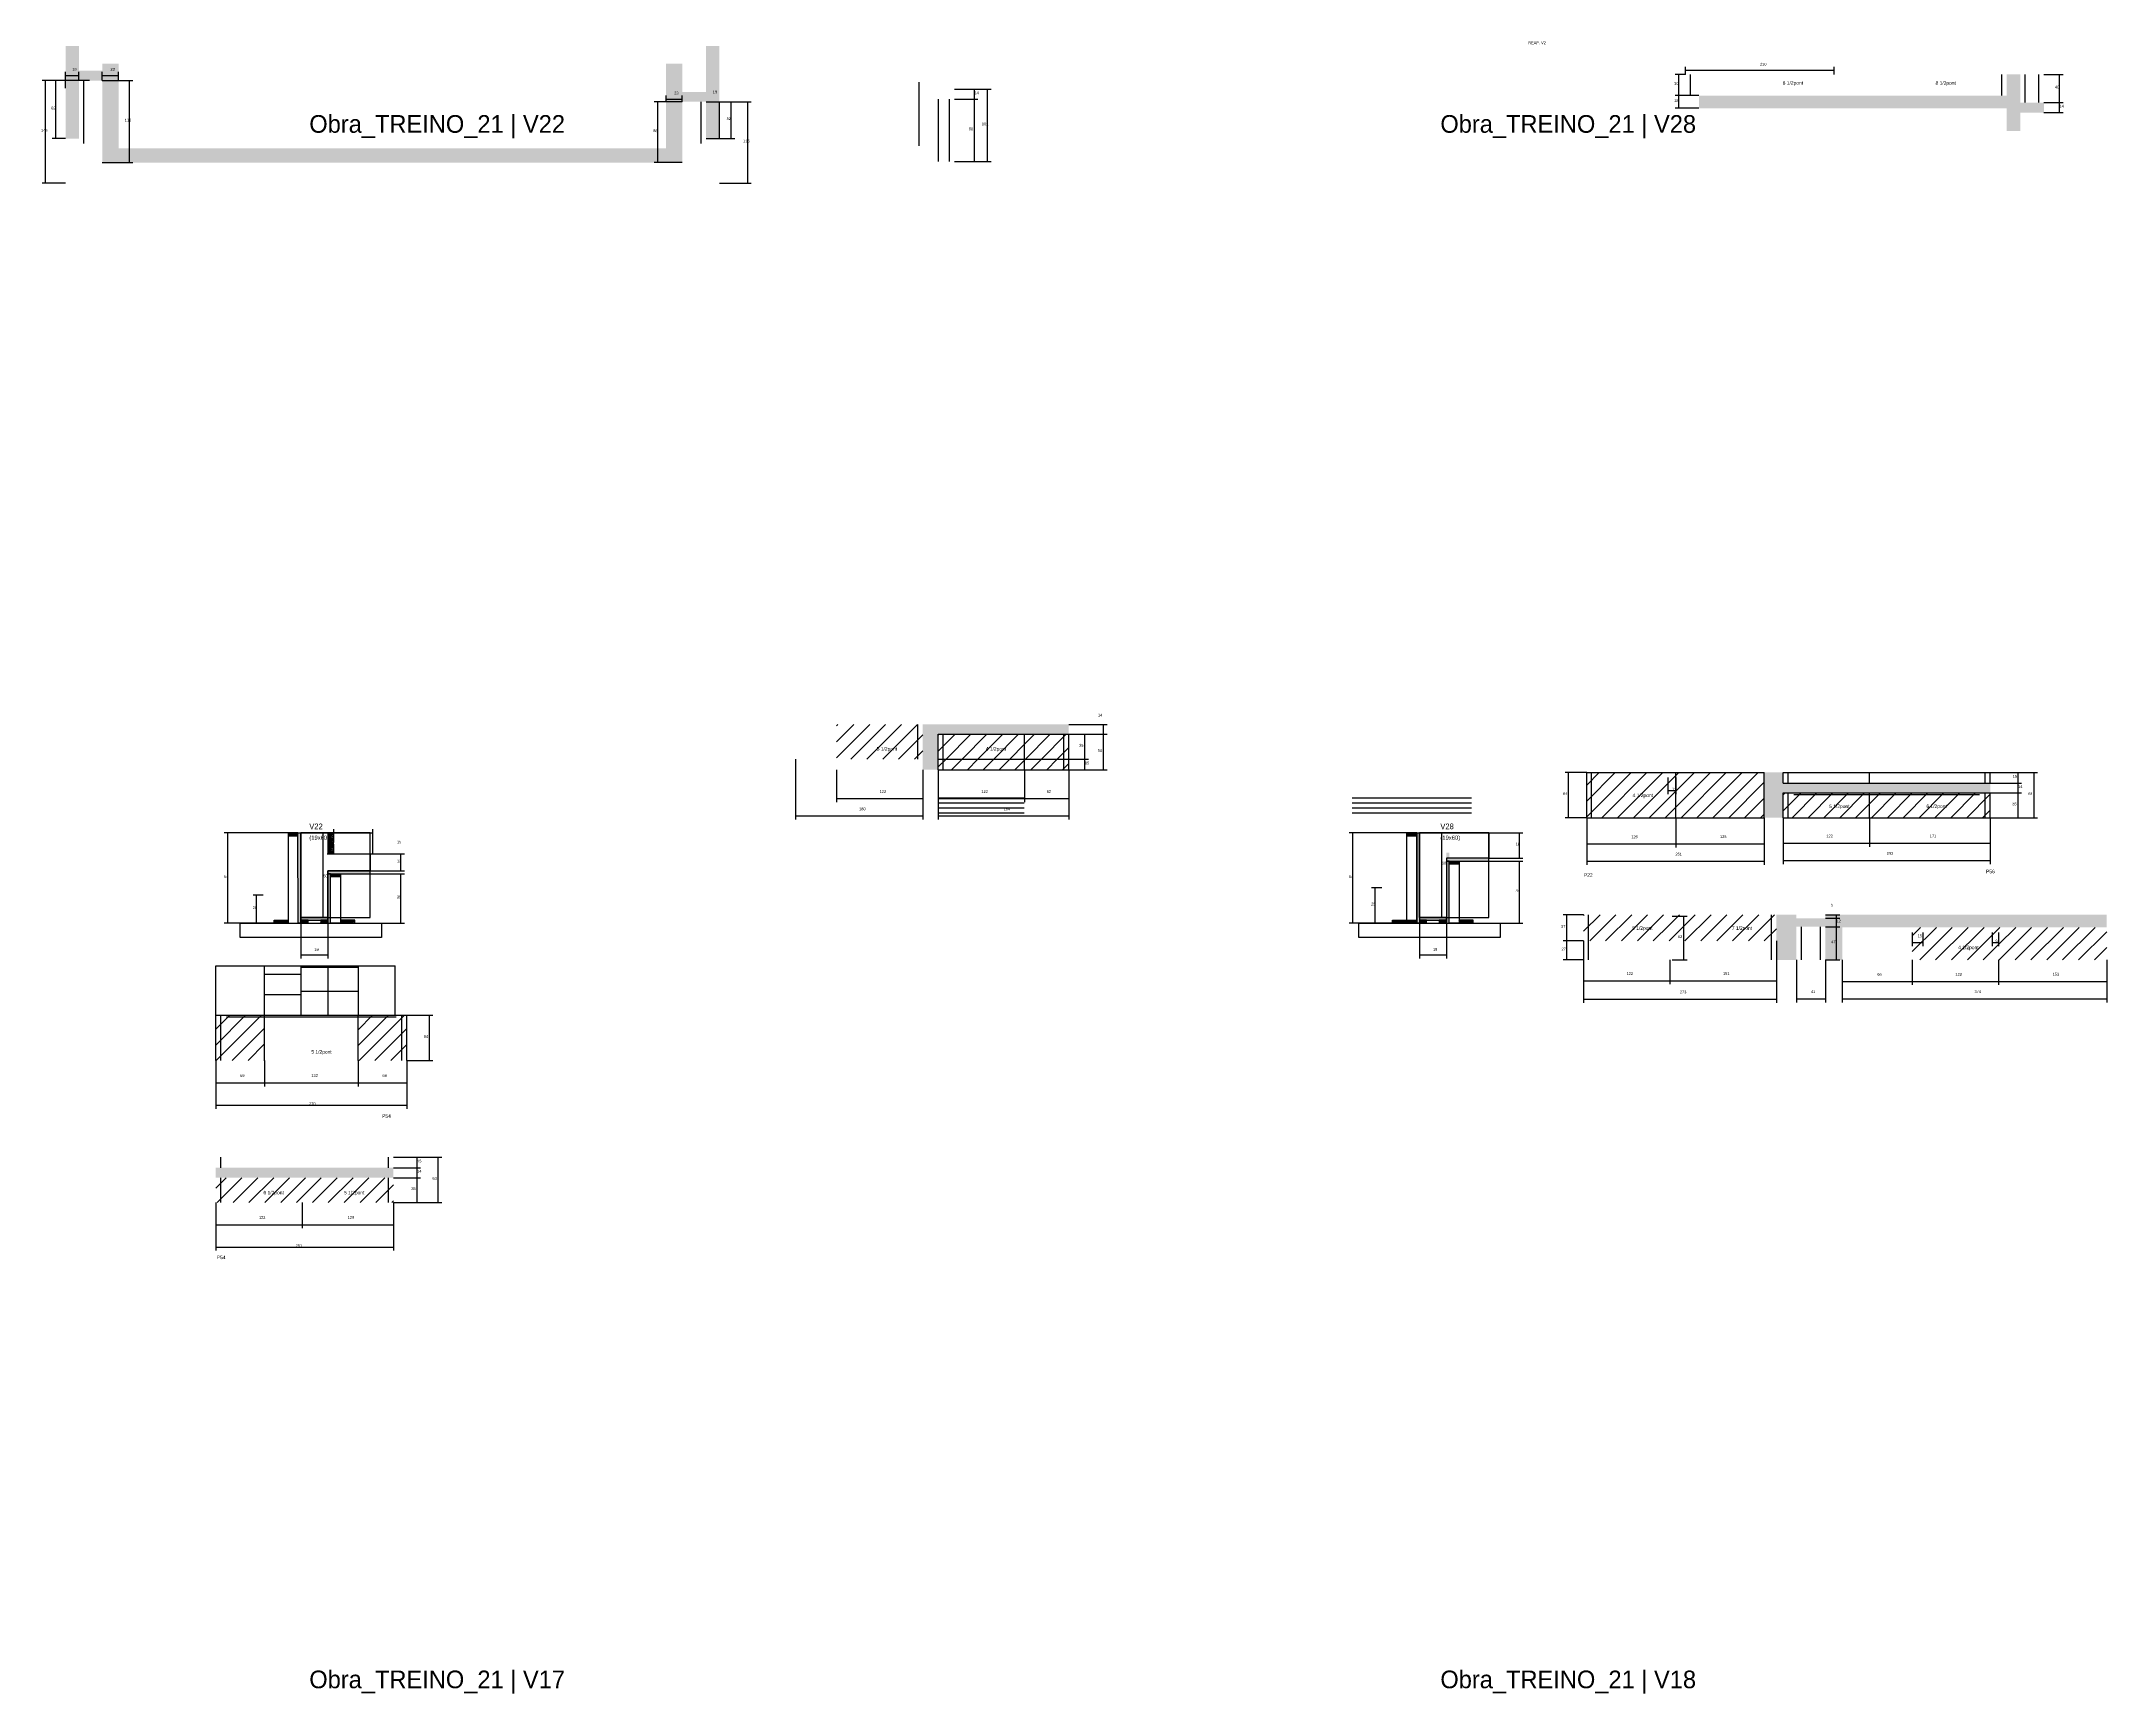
# Model space of a CAD drawing. Header units: metres. Extents: x -2848 to 22762, y -49062 to 1016.
# Drawn here: x 9221 to 12143, y -29818 to -27481 of the extents above; entities that cross this region are included whole.
import ezdxf

# ---------------------------------------------------------------- set-up
doc = ezdxf.new("R2010")
doc.units = ezdxf.units.M
for name, color, linetype in [('CONCRETO', 251, 'Continuous'), ('COTA', 4, 'Continuous'), ('Cota Seção (2x)', 4, 'Continuous'), ('Hachura', 253, 'Continuous'), ('LABEL_ID', 3, 'Continuous'), ('Madeira', 126, 'Continuous'), ('NOMENCLATURA', 7, 'Continuous'), ('Painéis', 200, 'Continuous'), ('PONTALETE', 2, 'Continuous'), ('SARR_2.2x7', 40, 'Continuous'), ('Texto Seção', 7, 'Continuous')]:
    doc.layers.add(name, color=color, linetype=linetype)

msp = doc.modelspace()

# ---------------------------------------------------------------- hatches: boundary and pattern name
at = {"layer": 'COTA'}
h = msp.add_hatch(dxfattribs=at)
h.set_pattern_fill('AR-CONC', scale=0.03)
h.paths.add_polyline_path([(9330.2, -27632.1), (9330.2, -27512.1), (9307.2, -27512.1), (9307.2, -27522.1), (9274.2, -27522.1), (9274.2, -27487.1), (9255.2, -27487.1), (9255.2, -27618.1), (9274.2, -27618.1), (9274.2, -27536.1), (9307.2, -27536.1), (9307.2, -27652.1), (9330.2, -27652.1), (10104.7, -27652.1), (10127.7, -27652.1), (10127.7, -27566.1), (10161.2, -27566.1), (10161.2, -27618.1), (10180.2, -27618.1), (10180.2, -27487.1), (10161.2, -27487.1), (10161.2, -27552.1), (10127.7, -27552.1), (10127.7, -27512.1), (10104.7, -27512.1), (10104.7, -27632.1)])
h = msp.add_hatch(dxfattribs=at)
h.set_pattern_fill('AR-CONC', scale=0.03)
h.paths.add_polyline_path([(12001.3, -27575.4), (12001.3, -27607.4), (12020.3, -27607.4), (12020.3, -27581.4), (12053.8, -27581.4), (12053.8, -27567.4), (12020.3, -27567.4), (12020.3, -27527.4), (12001.3, -27527.4), (12001.3, -27557.4), (11565.8, -27557.4), (11565.8, -27575.4)])
h = msp.add_hatch(dxfattribs=at)
h.set_pattern_fill('AR-CONC', scale=0.03)
h.paths.add_polyline_path([(10489.8, -28510.8), (10489.8, -28460.8), (10674.3, -28460.8), (10674.3, -28446.8), (10467.7, -28446.8), (10467.7, -28510.8)])
h = msp.add_hatch(dxfattribs=at)
h.set_pattern_fill('AR-CONC', scale=0.03)
h.paths.add_polyline_path([(11685, -28543.8), (11977.8, -28543.8), (11977.8, -28529.8), (11685, -28529.8), (11685, -28514.8), (11658, -28514.8), (11658, -28578.8), (11685, -28578.8)])
h = msp.add_hatch(dxfattribs=at)
h.set_pattern_fill('AR-CONC', scale=0.03)
h.paths.add_polyline_path([(11675.3, -28779.9), (11703.8, -28779.9), (11703.8, -28732.9), (11744.8, -28732.9), (11744.8, -28779.9), (11768.6, -28779.9), (11768.6, -28733.9), (12142.6, -28733.9), (12142.6, -28715.9), (11744.8, -28715.9), (11744.8, -28720.9), (11703.8, -28720.9), (11703.8, -28715.9), (11675.3, -28715.9)])
h = msp.add_hatch(dxfattribs=at)
h.set_pattern_fill('AR-CONC', scale=0.03)
h.paths.add_polyline_path([(9467.7, -29073.9), (9467.7, -29087.9), (9719, -29087.9), (9719, -29073.9)])
at = {"layer": 'Hachura'}
h = msp.add_hatch(dxfattribs=at)
h.set_pattern_fill('ANSI31', scale=5)
h.paths.add_polyline_path([(10467.7, -28446.8), (10345.7, -28446.8), (10345.7, -28495.8), (10467.7, -28495.8)])
h = msp.add_hatch(dxfattribs=at)
h.set_pattern_fill('ANSI31', scale=5)
h.paths.add_polyline_path([(10489.8, -28460.8), (10489.8, -28495.8), (10611.8, -28495.8), (10611.8, -28460.8)])
h = msp.add_hatch(dxfattribs=at)
h.set_pattern_fill('ANSI31', scale=5)
h.paths.add_polyline_path([(10611.8, -28460.8), (10611.8, -28495.8), (10674.3, -28495.8), (10674.3, -28460.8)])
h = msp.add_hatch(dxfattribs=at)
h.set_pattern_fill('ANSI31', scale=5)
h.paths.add_polyline_path([(10489.8, -28495.8), (10489.8, -28510.8), (10611.8, -28510.8), (10611.8, -28495.8)])
h = msp.add_hatch(dxfattribs=at)
h.set_pattern_fill('ANSI31', scale=5)
h.paths.add_polyline_path([(10674.3, -28510.8), (10674.3, -28495.8), (10611.8, -28495.8), (10611.8, -28510.8)])
h = msp.add_hatch(dxfattribs=at)
h.set_pattern_fill('ANSI31', scale=5)
h.paths.add_polyline_path([(11407, -28578.8), (11533, -28578.8), (11533, -28514.8), (11407, -28514.8)])
h = msp.add_hatch(dxfattribs=at)
h.set_pattern_fill('ANSI31', scale=5)
h.paths.add_polyline_path([(11658, -28578.8), (11658, -28514.8), (11533, -28514.8), (11533, -28578.8)])
h = msp.add_hatch(dxfattribs=at)
h.set_pattern_fill('ANSI31', scale=5)
h.paths.add_polyline_path([(11807, -28578.8), (11807, -28543.8), (11685, -28543.8), (11685, -28578.8)])
h = msp.add_hatch(dxfattribs=at)
h.set_pattern_fill('ANSI31', scale=5)
h.paths.add_polyline_path([(11807, -28543.8), (11807, -28578.8), (11977.8, -28578.8), (11977.8, -28543.8)])
h = msp.add_hatch(dxfattribs=at)
h.set_pattern_fill('ANSI31', scale=0.5)
h.paths.add_polyline_path([(9569.9, -28600), (9569.9, -28604.4), (9569.9, -28604.4), (9583.9, -28604.4), (9583.9, -28604.4), (9583.9, -28600), (9583.9, -28600), (9569.9, -28600)])
h = msp.add_hatch(color=8, dxfattribs=at)
h.dxf.hatch_style = 1
h.paths.add_polyline_path([(9583.9, -28600), (9588.2, -28600), (9588.2, -28600), (9588.2, -28728), (9588.2, -28728), (9584.2, -28728), (9584.2, -28728), (9583.9, -28600)])
h = msp.add_hatch(color=8, dxfattribs=at)
h.dxf.hatch_style = 1
h.paths.add_polyline_path([(9630.2, -28600), (9626.2, -28600), (9626.2, -28600), (9626.2, -28630), (9626.2, -28630), (9630.2, -28630), (9630.2, -28630), (9630.2, -28600)])
h = msp.add_hatch(dxfattribs=at)
h.set_pattern_fill('ANSI31', scale=0.5)
h.paths.add_polyline_path([(9630.2, -28614), (9634.6, -28614), (9634.6, -28614), (9634.6, -28600), (9634.6, -28600), (9630.2, -28600), (9630.2, -28600), (9630.2, -28614)])
h = msp.add_hatch(dxfattribs=at)
h.set_pattern_fill('ANSI31', scale=0.5)
h.paths.add_polyline_path([(11152.5, -28600), (11152.5, -28604.4), (11152.5, -28604.4), (11166.5, -28604.4), (11166.5, -28604.4), (11166.5, -28600), (11166.5, -28600), (11152.5, -28600)])
h = msp.add_hatch(color=8, dxfattribs=at)
h.dxf.hatch_style = 1
h.paths.add_polyline_path([(11166.5, -28600), (11170.5, -28600), (11170.5, -28600), (11170.5, -28728), (11170.5, -28728), (11166.5, -28728), (11166.5, -28728), (11166.5, -28600)])
h = msp.add_hatch(dxfattribs=at)
h.set_pattern_fill('ANSI31', scale=0.5)
h.paths.add_polyline_path([(9630.2, -28630), (9634.6, -28630), (9634.6, -28630), (9634.6, -28616), (9634.6, -28616), (9630.2, -28616), (9630.2, -28616), (9630.2, -28630)])
h = msp.add_hatch(color=8, dxfattribs=at)
h.dxf.hatch_style = 1
h.paths.add_polyline_path([(11212.5, -28628), (11208.5, -28628), (11208.5, -28628), (11208.5, -28728), (11208.5, -28728), (11212.5, -28728), (11212.5, -28728), (11212.5, -28628)])
h = msp.add_hatch(color=8, dxfattribs=at)
h.dxf.hatch_style = 1
h.paths.add_polyline_path([(9686.2, -28658), (9686.2, -28654), (9686.2, -28654), (9626.2, -28654), (9626.2, -28654), (9626.2, -28658), (9626.2, -28658), (9686.2, -28658)])
h = msp.add_hatch(color=8, dxfattribs=at)
h.dxf.hatch_style = 1
h.paths.add_polyline_path([(9630.2, -28658), (9626.2, -28658), (9626.2, -28658), (9626.2, -28728), (9626.2, -28728), (9630.2, -28728), (9630.2, -28728), (9630.2, -28658)])
h = msp.add_hatch(dxfattribs=at)
h.set_pattern_fill('ANSI31', scale=0.5)
h.paths.add_polyline_path([(9644.2, -28658), (9644.2, -28662.4), (9644.2, -28662.4), (9630.2, -28662.4), (9630.2, -28662.4), (9630.2, -28658), (9630.2, -28658), (9644.2, -28658)])
h = msp.add_hatch(color=8, dxfattribs=at)
h.dxf.hatch_style = 1
h.paths.add_polyline_path([(11268.5, -28640), (11268.5, -28636), (11268.5, -28636), (11208.5, -28636), (11208.5, -28636), (11208.5, -28640), (11208.5, -28640), (11268.5, -28640)])
h = msp.add_hatch(dxfattribs=at)
h.set_pattern_fill('ANSI31', scale=0.5)
h.paths.add_polyline_path([(11226.5, -28640), (11226.5, -28644.4), (11226.5, -28644.4), (11212.5, -28644.4), (11212.5, -28644.4), (11212.5, -28640), (11212.5, -28640), (11226.5, -28640)])
h = msp.add_hatch(color=8, dxfattribs=at)
h.dxf.hatch_style = 1
h.paths.add_polyline_path([(9626.2, -28723.6), (9626.2, -28720), (9626.2, -28720), (9588.2, -28720), (9588.2, -28720), (9588.2, -28723.6), (9588.2, -28723.6), (9626.2, -28723.6)])
h = msp.add_hatch(color=8, dxfattribs=at)
h.dxf.hatch_style = 1
h.paths.add_polyline_path([(11208.5, -28723.6), (11208.5, -28720), (11208.5, -28720), (11170.5, -28720), (11170.5, -28720), (11170.5, -28723.6), (11170.5, -28723.6), (11208.5, -28723.6)])
h = msp.add_hatch(dxfattribs=at)
h.set_pattern_fill('ANSI31', scale=5)
h.paths.add_polyline_path([(11524.4, -28752.9), (11524.4, -28715.9), (11402.4, -28715.9), (11402.4, -28752.9)])
h = msp.add_hatch(dxfattribs=at)
h.set_pattern_fill('ANSI31', scale=5)
h.paths.add_polyline_path([(11675.3, -28752.9), (11675.3, -28715.9), (11524.4, -28715.9), (11524.4, -28752.9)])
h = msp.add_hatch(dxfattribs=at)
h.set_pattern_fill('ANSI31', scale=0.5)
h.paths.add_polyline_path([(9550.2, -28728), (9550.2, -28723.6), (9550.2, -28723.6), (9570.2, -28723.6), (9570.2, -28723.6), (9570.2, -28728), (9570.2, -28728), (9550.2, -28728)])
h = msp.add_hatch(dxfattribs=at)
h.set_pattern_fill('ANSI31', scale=0.5)
h.paths.add_polyline_path([(9598.2, -28728), (9598.2, -28723.6), (9598.2, -28723.6), (9588.2, -28723.6), (9588.2, -28723.6), (9588.2, -28728), (9588.2, -28728), (9598.2, -28728)])
h = msp.add_hatch(dxfattribs=at)
h.set_pattern_fill('ANSI31', scale=0.5)
h.paths.add_polyline_path([(9626.2, -28728), (9626.2, -28723.6), (9626.2, -28723.6), (9616.2, -28723.6), (9616.2, -28723.6), (9616.2, -28728), (9616.2, -28728), (9626.2, -28728)])
h = msp.add_hatch(dxfattribs=at)
h.set_pattern_fill('ANSI31', scale=0.5)
h.paths.add_polyline_path([(9664.2, -28728), (9664.2, -28723.6), (9664.2, -28723.6), (9644.2, -28723.6), (9644.2, -28723.6), (9644.2, -28728), (9644.2, -28728), (9664.2, -28728)])
h = msp.add_hatch(dxfattribs=at)
h.set_pattern_fill('ANSI31', scale=0.5)
h.paths.add_polyline_path([(11132.5, -28728), (11132.5, -28723.6), (11132.5, -28723.6), (11152.5, -28723.6), (11152.5, -28723.6), (11152.5, -28728), (11152.5, -28728), (11132.5, -28728)])
h = msp.add_hatch(dxfattribs=at)
h.set_pattern_fill('ANSI31', scale=0.5)
h.paths.add_polyline_path([(11152.5, -28728), (11152.5, -28723.6), (11152.5, -28723.6), (11166.5, -28723.6), (11166.5, -28723.6), (11166.5, -28728), (11166.5, -28728), (11152.5, -28728)])
h = msp.add_hatch(dxfattribs=at)
h.set_pattern_fill('ANSI31', scale=0.5)
h.paths.add_polyline_path([(11180.5, -28728), (11180.5, -28723.6), (11180.5, -28723.6), (11170.5, -28723.6), (11170.5, -28723.6), (11170.5, -28728), (11170.5, -28728), (11180.5, -28728)])
h = msp.add_hatch(dxfattribs=at)
h.set_pattern_fill('ANSI31', scale=0.5)
h.paths.add_polyline_path([(11208.5, -28728), (11208.5, -28723.6), (11208.5, -28723.6), (11198.5, -28723.6), (11198.5, -28723.6), (11198.5, -28728), (11198.5, -28728), (11208.5, -28728)])
h = msp.add_hatch(dxfattribs=at)
h.set_pattern_fill('ANSI31', scale=0.5)
h.paths.add_polyline_path([(11246.5, -28728), (11246.5, -28723.6), (11246.5, -28723.6), (11226.5, -28723.6), (11226.5, -28723.6), (11226.5, -28728), (11226.5, -28728), (11246.5, -28728)])
h = msp.add_hatch(dxfattribs=at)
h.set_pattern_fill('ANSI31', scale=5)
h.paths.add_polyline_path([(11867.6, -28733.9), (11867.6, -28779.9), (11989.6, -28779.9), (11989.6, -28733.9)])
h = msp.add_hatch(dxfattribs=at)
h.set_pattern_fill('ANSI31', scale=5)
h.paths.add_polyline_path([(11989.6, -28733.9), (11989.6, -28779.9), (12142.6, -28779.9), (12142.6, -28733.9)])
h = msp.add_hatch(dxfattribs=at)
h.set_pattern_fill('ANSI31', scale=5)
h.paths.add_polyline_path([(9536.7, -28922.2), (9536.7, -28858.2), (9467.7, -28858.2), (9467.7, -28922.2)])
h = msp.add_hatch(dxfattribs=at)
h.set_pattern_fill('ANSI31', scale=5)
h.paths.add_polyline_path([(9738, -28858.2), (9669.1, -28858.2), (9669.1, -28922.2), (9738, -28922.2)])
h = msp.add_hatch(dxfattribs=at)
h.set_pattern_fill('ANSI31', scale=5)
h.paths.add_polyline_path([(9467.7, -29087.9), (9467.7, -29122.9), (9589.7, -29122.9), (9589.7, -29087.9)])
h = msp.add_hatch(dxfattribs=at)
h.set_pattern_fill('ANSI31', scale=5)
h.paths.add_polyline_path([(9719, -29122.9), (9719, -29087.9), (9589.7, -29087.9), (9589.7, -29122.9)])

# ---------------------------------------------------------------- linework, layer by layer
at = {"layer": 'CONCRETO'}
msp.add_lwpolyline([(9625.5, -28630), (9686.2, -28630), (9686.2, -28654), (9626.2, -28654), (9626.2, -28720), (9588.2, -28720), (9588.2, -28600), (9626.2, -28600)], dxfattribs=at)
for points in [[(9588.2, -28720), (9686.2, -28720), (9686.2, -28600), (9588.2, -28600)], [(11170.5, -28620), (11170.5, -28600), (11268.5, -28600), (11268.5, -28636), (11208.5, -28636), (11208.5, -28720), (11170.5, -28720), (11170.5, -28620)], [(11170.5, -28720), (11268.5, -28720), (11268.5, -28600), (11170.5, -28600)]]:
    msp.add_lwpolyline(points, close=True, dxfattribs=at)
at = {"layer": 'COTA'}
for p, q in [((11546.8, -27527.4), (11546.8, -27516.6)), ((11546.8, -27521.6), (11757.3, -27521.6)), ((11757.3, -27527.4), (11757.3, -27516.6)), ((9289.2, -27536.1), (9222, -27536.1)), ((9227, -27681.1), (9227, -27536.1)), ((9271.8, -27536.1), (9236.5, -27536.1)), ((9241.5, -27618.1), (9241.5, -27536.1)), ((9255.2, -27546.9), (9255.2, -27523.8)), ((9255.2, -27528.8), (9274.2, -27528.8)), ((9274.2, -27536.1), (9274.2, -27523.8)), ((9307.2, -27536.1), (9307.2, -27523.8)), ((9307.2, -27528.8), (9330.2, -27528.8)), ((9307.2, -27536.1), (9350.5, -27536.1)), ((9330.2, -27536.1), (9330.2, -27523.8)), ((9345.5, -27652.1), (9345.5, -27536.1)), ((10512.6, -27548.5), (10545.9, -27548.5)), ((10512.6, -27548.5), (10564.5, -27548.5)), ((10540.9, -27562.5), (10540.9, -27548.5)), ((10559.5, -27650.5), (10559.5, -27548.5)), ((11546.8, -27527.4), (11532.2, -27527.4)), ((11537.2, -27557.4), (11537.2, -27527.4)), ((12053.8, -27527.4), (12080.8, -27527.4)), ((12075.8, -27567.4), (12075.8, -27527.4)), ((10127.7, -27566.1), (10088, -27566.1)), ((10093, -27652.1), (10093, -27566.1)), ((10104.7, -27566.1), (10104.7, -27557.3)), ((10104.7, -27562.3), (10127.7, -27562.3)), ((10127.7, -27566.1), (10127.7, -27557.3)), ((10161.2, -27566.1), (10201.8, -27566.1)), ((10161.2, -27566.1), (10185.2, -27566.1)), ((10161.2, -27566.1), (10225.2, -27566.1)), ((10180.2, -27618.1), (10180.2, -27566.1)), ((10196.8, -27618.1), (10196.8, -27566.1)), ((10220.2, -27681.1), (10220.2, -27566.1)), ((10512.6, -27562.5), (10545.9, -27562.5)), ((10512.6, -27562.5), (10545.9, -27562.5)), ((10540.9, -27650.5), (10540.9, -27562.5)), ((11546.8, -27557.4), (11532.2, -27557.4)), ((11565.8, -27557.4), (11532.2, -27557.4)), ((11565.8, -27575.4), (11532.2, -27575.4)), ((11537.2, -27575.4), (11537.2, -27557.4)), ((12053.8, -27567.4), (12080.8, -27567.4)), ((12053.8, -27567.4), (12080.8, -27567.4)), ((12075.8, -27581.4), (12075.8, -27567.4)), ((12053.8, -27581.4), (12080.8, -27581.4)), ((9255.2, -27618.1), (9236.5, -27618.1)), ((10161.2, -27618.1), (10201.8, -27618.1)), ((10180.2, -27618.1), (10185.2, -27618.1)), ((9307.2, -27652.1), (9350.5, -27652.1)), ((10127.7, -27652.1), (10088, -27652.1)), ((10512.6, -27650.5), (10545.9, -27650.5)), ((10512.6, -27650.5), (10564.5, -27650.5)), ((9255.2, -27681.1), (9222, -27681.1)), ((10180.2, -27681.1), (10225.2, -27681.1)), ((10674.3, -28446.8), (10728.5, -28446.8)), ((10723.5, -28460.8), (10723.5, -28446.8)), ((10674.3, -28460.8), (10728.5, -28460.8)), ((10674.3, -28460.8), (10702.1, -28460.8)), ((10674.3, -28460.8), (10728.5, -28460.8)), ((10697.1, -28495.8), (10697.1, -28460.8)), ((10723.5, -28510.8), (10723.5, -28460.8)), ((10287.7, -28495.8), (10287.7, -28581.3)), ((10345.7, -28510.8), (10345.7, -28556.7)), ((10467.7, -28510.8), (10467.7, -28556.7)), ((10467.7, -28510.8), (10467.7, -28581.3)), ((10489.8, -28510.8), (10489.8, -28556.7)), ((10489.8, -28510.8), (10489.8, -28581.3)), ((10611.8, -28510.8), (10611.8, -28556.7)), ((10611.8, -28510.8), (10611.8, -28556.7)), ((10674.3, -28495.8), (10702.1, -28495.8)), ((10674.3, -28495.8), (10702.1, -28495.8)), ((10674.3, -28510.8), (10674.3, -28556.7)), ((10674.3, -28510.8), (10674.3, -28581.3)), ((10674.3, -28510.8), (10728.5, -28510.8)), ((10674.3, -28510.8), (10702.1, -28510.8)), ((10697.1, -28510.8), (10697.1, -28495.8)), ((11407, -28514.8), (11376.5, -28514.8)), ((11381.5, -28578.8), (11381.5, -28514.8)), ((11977.8, -28514.8), (12044.8, -28514.8)), ((11977.8, -28514.8), (12022.2, -28514.8)), ((12017.2, -28529.8), (12017.2, -28514.8)), ((12039.8, -28578.8), (12039.8, -28514.8)), ((11522, -28521.8), (11522, -28545.3)), ((11522, -28540.3), (11533, -28540.3)), ((11533, -28521.8), (11533, -28545.3)), ((11977.8, -28529.8), (12022.2, -28529.8)), ((11977.8, -28529.8), (12022.2, -28529.8)), ((11977.8, -28543.8), (12022.2, -28543.8)), ((11977.8, -28543.8), (12022.2, -28543.8)), ((12017.2, -28543.8), (12017.2, -28529.8)), ((12017.2, -28578.8), (12017.2, -28543.8)), ((10345.7, -28551.7), (10467.7, -28551.7)), ((10489.8, -28551.7), (10611.8, -28551.7)), ((10611.8, -28551.7), (10674.3, -28551.7)), ((9569.9, -28600.1), (9479.8, -28600.1)), ((9484.8, -28728), (9484.8, -28600.1)), ((9634.6, -28600), (9634.6, -28595)), ((9634.6, -28600), (9689.9, -28600)), ((9689.9, -28630), (9689.9, -28595)), ((10287.7, -28576.3), (10467.7, -28576.3)), ((10489.8, -28576.3), (10674.3, -28576.3)), ((11152.5, -28600), (11071.1, -28600)), ((11076.1, -28728), (11076.1, -28600)), ((11268.5, -28600), (11316.9, -28600)), ((11311.9, -28636), (11311.9, -28600)), ((11407, -28578.8), (11376.5, -28578.8)), ((11407, -28578.8), (11407, -28620.8)), ((11407, -28578.8), (11407, -28645.3)), ((11533, -28578.8), (11533, -28620.8)), ((11533, -28578.8), (11533, -28620.8)), ((11658, -28578.8), (11658, -28620.8)), ((11658, -28578.8), (11658, -28645.3)), ((11685, -28578.8), (11685, -28619.8)), ((11685, -28578.8), (11685, -28644.3)), ((11807, -28578.8), (11807, -28619.8)), ((11807, -28578.8), (11807, -28619.8)), ((11977.8, -28578.8), (11977.8, -28619.8)), ((11977.8, -28578.8), (11977.8, -28644.3)), ((11977.8, -28578.8), (12022.2, -28578.8)), ((11977.8, -28578.8), (12044.8, -28578.8)), ((9686.2, -28630), (9734.5, -28630)), ((9729.5, -28654), (9729.5, -28630)), ((11407, -28615.8), (11533, -28615.8)), ((11533, -28615.8), (11658, -28615.8)), ((11685, -28614.8), (11807, -28614.8)), ((11807, -28614.8), (11977.8, -28614.8)), ((9686.2, -28654), (9734.5, -28654)), ((9686.2, -28658), (9734.5, -28658)), ((9729.5, -28728), (9729.5, -28658)), ((11268.5, -28636), (11316.9, -28636)), ((11268.5, -28640), (11316.9, -28640)), ((11311.9, -28728), (11311.9, -28640)), ((11407, -28640.3), (11658, -28640.3)), ((11685, -28639.3), (11977.8, -28639.3)), ((9534.9, -28688.1), (9520.4, -28688.1)), ((9525.4, -28728), (9525.4, -28688.1)), ((11117.2, -28678), (11102.7, -28678)), ((11107.7, -28728), (11107.7, -28678)), ((11402.4, -28715.9), (11373.9, -28715.9)), ((11378.9, -28752.9), (11378.9, -28715.9)), ((11527.9, -28718.1), (11549.2, -28718.1)), ((11544.2, -28779.9), (11544.2, -28718.1)), ((11744.8, -28715.9), (11765.3, -28715.9)), ((11760.3, -28720.9), (11760.3, -28715.9)), ((9550.2, -28728), (9479.8, -28728)), ((9550.2, -28728), (9520.4, -28728)), ((9588.2, -28728), (9588.2, -28777.8)), ((9626.2, -28728), (9626.2, -28777.8)), ((9664.2, -28728), (9734.5, -28728)), ((11132.5, -28728), (11071.1, -28728)), ((11132.5, -28728), (11102.7, -28728)), ((11170.5, -28728), (11170.5, -28777.7)), ((11208.5, -28728), (11208.5, -28777.7)), ((11246.5, -28728), (11316.9, -28728)), ((11744.8, -28720.9), (11765.3, -28720.9)), ((11744.8, -28720.9), (11765.3, -28720.9)), ((11744.8, -28732.9), (11765.3, -28732.9)), ((11744.8, -28732.9), (11765.3, -28732.9)), ((11760.3, -28732.9), (11760.3, -28720.9)), ((11760.3, -28779.9), (11760.3, -28732.9)), ((11867.6, -28740.9), (11867.6, -28760.4)), ((11882.6, -28740.9), (11882.6, -28760.4)), ((11980.6, -28740.9), (11980.6, -28760.4)), ((11989.6, -28740.9), (11989.6, -28760.4)), ((9588.2, -28772.8), (9626.2, -28772.8)), ((11170.5, -28772.7), (11208.5, -28772.7)), ((11402.4, -28752.9), (11373.9, -28752.9)), ((11402.4, -28752.9), (11373.9, -28752.9)), ((11378.9, -28779.9), (11378.9, -28752.9)), ((11402.4, -28752.9), (11402.4, -28840.4)), ((11675.3, -28752.9), (11675.3, -28840.4)), ((11867.6, -28755.4), (11882.6, -28755.4)), ((11980.6, -28755.4), (11989.6, -28755.4)), ((11402.4, -28779.9), (11373.9, -28779.9)), ((11402.4, -28779.9), (11402.4, -28814.3)), ((11524.4, -28779.9), (11524.4, -28814.3)), ((11524.4, -28779.9), (11524.4, -28814.3)), ((11527.9, -28779.9), (11549.2, -28779.9)), ((11675.3, -28779.9), (11675.3, -28814.3)), ((11703.8, -28779.9), (11703.8, -28839.9)), ((11744.8, -28779.9), (11744.8, -28839.9)), ((11744.8, -28779.9), (11765.3, -28779.9)), ((11768.6, -28779.9), (11768.6, -28839.9)), ((11768.6, -28779.9), (11768.6, -28815.3)), ((11867.6, -28779.9), (11867.6, -28815.3)), ((11867.6, -28779.9), (11867.6, -28815.3)), ((11989.6, -28779.9), (11989.6, -28815.3)), ((11989.6, -28779.9), (11989.6, -28815.3)), ((12142.6, -28779.9), (12142.6, -28815.3)), ((12142.6, -28779.9), (12142.6, -28839.9)), ((11402.4, -28809.3), (11524.4, -28809.3)), ((11402.4, -28835.4), (11675.3, -28835.4)), ((11524.4, -28809.3), (11675.3, -28809.3)), ((11703.8, -28834.9), (11744.8, -28834.9)), ((11768.6, -28810.3), (11867.6, -28810.3)), ((11768.6, -28834.9), (12142.6, -28834.9)), ((11867.6, -28810.3), (11989.6, -28810.3)), ((11989.6, -28810.3), (12142.6, -28810.3)), ((9738, -28858.2), (9774.9, -28858.2)), ((9769.9, -28922.2), (9769.9, -28858.2)), ((9467.7, -28922.2), (9467.7, -28958.7)), ((9467.7, -28922.2), (9467.7, -28990.3)), ((9536.7, -28922.2), (9536.7, -28958.7)), ((9536.7, -28922.2), (9536.7, -28958.7)), ((9669.1, -28922.2), (9669.1, -28958.7)), ((9669.1, -28922.2), (9669.1, -28958.7)), ((9738, -28922.2), (9738, -28958.7)), ((9738, -28922.2), (9738, -28990.3)), ((9738, -28922.2), (9774.9, -28922.2)), ((9467.7, -28953.7), (9536.7, -28953.7)), ((9536.7, -28953.7), (9669.1, -28953.7)), ((9669.1, -28953.7), (9738, -28953.7)), ((9467.7, -28985.3), (9738, -28985.3)), ((9719, -29058.9), (9757.5, -29058.9)), ((9719, -29058.9), (9787.3, -29058.9)), ((9752.5, -29073.9), (9752.5, -29058.9)), ((9782.3, -29122.9), (9782.3, -29058.9)), ((9719, -29073.9), (9757.5, -29073.9)), ((9719, -29073.9), (9757.5, -29073.9)), ((9719, -29087.9), (9757.5, -29087.9)), ((9719, -29087.9), (9757.5, -29087.9)), ((9752.5, -29087.9), (9752.5, -29073.9)), ((9752.5, -29122.9), (9752.5, -29087.9)), ((9467.7, -29122.9), (9467.7, -29159.4)), ((9467.7, -29122.9), (9467.7, -29191)), ((9589.7, -29122.9), (9589.7, -29159.4)), ((9589.7, -29122.9), (9589.7, -29159.4)), ((9719, -29122.9), (9719, -29159.4)), ((9719, -29122.9), (9719, -29191)), ((9719, -29122.9), (9757.5, -29122.9)), ((9719, -29122.9), (9787.3, -29122.9)), ((9467.7, -29154.4), (9589.7, -29154.4)), ((9589.7, -29154.4), (9719, -29154.4)), ((9467.7, -29186), (9719, -29186))]:
    msp.add_line(p, q, dxfattribs=at)
at = {"layer": 'Cota Seção (2x)'}
for p, q in [((9588.2, -28600), (9624.7, -28600)), ((9619.7, -28720), (9619.7, -28600)), ((11170.2, -28600), (11207.1, -28600)), ((11202.1, -28720), (11202.1, -28600)), ((9587.9, -28720), (9624.7, -28720)), ((11170.2, -28720), (11207.1, -28720))]:
    msp.add_line(p, q, dxfattribs=at)
at = {"layer": 'Madeira'}
for points in [[(9569.9, -28600), (9569.9, -28604.4), (9583.9, -28604.4), (9583.9, -28600)], [(9570.2, -28728), (9584.2, -28728), (9583.9, -28600), (9569.9, -28600)], [(9630.2, -28614), (9634.6, -28614), (9634.6, -28600), (9630.2, -28600)], [(11152.5, -28600), (11152.5, -28604.4), (11166.5, -28604.4), (11166.5, -28600)], [(11152.5, -28600), (11166.5, -28600), (11166.5, -28728), (11152.5, -28728)], [(9630.2, -28630), (9634.6, -28630), (9634.6, -28616), (9630.2, -28616)], [(9644.2, -28658), (9644.2, -28662.4), (9630.2, -28662.4), (9630.2, -28658)], [(9644.2, -28728), (9630.2, -28728), (9630.2, -28658), (9644.2, -28658)], [(11226.5, -28640), (11226.5, -28644.4), (11212.5, -28644.4), (11212.5, -28640)], [(11226.5, -28728), (11212.5, -28728), (11212.5, -28640), (11226.5, -28640)], [(9702, -28748), (9502.4, -28748), (9502.4, -28728), (9702, -28728)], [(9550.2, -28728), (9550.2, -28723.6), (9570.2, -28723.6), (9570.2, -28728)], [(9598.2, -28728), (9598.2, -28723.6), (9588.2, -28723.6), (9588.2, -28728)], [(9626.2, -28728), (9626.2, -28723.6), (9616.2, -28723.6), (9616.2, -28728)], [(9664.2, -28728), (9664.2, -28723.6), (9644.2, -28723.6), (9644.2, -28728)], [(11284.4, -28748), (11084.8, -28748), (11084.8, -28728), (11284.4, -28728)], [(11132.5, -28728), (11132.5, -28723.6), (11152.5, -28723.6), (11152.5, -28728)], [(11152.5, -28728), (11152.5, -28723.6), (11166.5, -28723.6), (11166.5, -28728)], [(11180.5, -28728), (11180.5, -28723.6), (11170.5, -28723.6), (11170.5, -28728)], [(11208.5, -28728), (11208.5, -28723.6), (11198.5, -28723.6), (11198.5, -28728)], [(11246.5, -28728), (11246.5, -28723.6), (11226.5, -28723.6), (11226.5, -28728)]]:
    msp.add_lwpolyline(points, close=True, dxfattribs=at)
at = {"layer": 'Painéis'}
for p, q in [((10489.8, -28460.8), (10674.3, -28460.8)), ((10489.8, -28510.8), (10489.8, -28460.8)), ((10611.8, -28510.8), (10611.8, -28460.8)), ((10674.3, -28510.8), (10674.3, -28460.8)), ((10489.8, -28495.8), (10674.3, -28495.8)), ((10489.8, -28510.8), (10674.3, -28510.8)), ((11407, -28514.8), (11658, -28514.8)), ((11407, -28578.8), (11407, -28514.8)), ((11533, -28578.8), (11533, -28514.8)), ((11658, -28578.8), (11658, -28514.8)), ((11685, -28514.8), (11977.8, -28514.8)), ((11685, -28529.8), (11685, -28514.8)), ((11807, -28529.8), (11807, -28514.8)), ((11977.8, -28529.8), (11977.8, -28514.8)), ((11685, -28529.8), (11977.8, -28529.8)), ((11685, -28543.8), (11977.8, -28543.8)), ((11685, -28578.8), (11685, -28543.8)), ((11807, -28578.8), (11807, -28543.8)), ((11977.8, -28578.8), (11977.8, -28543.8)), ((9588.2, -28728), (9588.2, -28600)), ((11407, -28578.8), (11658, -28578.8)), ((11685, -28578.8), (11977.8, -28578.8)), ((9626.2, -28654), (9686.2, -28654)), ((9626.2, -28658), (9626.2, -28654)), ((9626.2, -28728), (9626.2, -28658)), ((9686.2, -28658), (9686.2, -28654)), ((9588.2, -28720), (9626.2, -28720)), ((9588.2, -28723.6), (9588.2, -28720)), ((9626.2, -28723.6), (9626.2, -28720)), ((9467.7, -28788.2), (9536.5, -28788.2)), ((9467.7, -28858.2), (9467.7, -28788.2)), ((9536.5, -28858.2), (9536.5, -28788.2)), ((9536.5, -28788.2), (9588.5, -28788.2)), ((9536.5, -28858.2), (9536.5, -28788.2)), ((9588.5, -28858.2), (9588.5, -28788.2)), ((9588.5, -28788.2), (9626.5, -28788.2)), ((9588.5, -28858.2), (9588.5, -28788.2)), ((9626.5, -28858.2), (9626.5, -28788.2)), ((9626.5, -28788.2), (9669.5, -28788.2)), ((9626.5, -28858.2), (9626.5, -28788.2)), ((9669.5, -28858.2), (9669.5, -28788.2)), ((9669.5, -28788.2), (9721.5, -28788.2)), ((9669.5, -28858.2), (9669.5, -28788.2)), ((9721.5, -28858.2), (9721.5, -28788.2)), ((9467.7, -28858.2), (9738, -28858.2)), ((9467.7, -28922.2), (9467.7, -28858.2)), ((9467.7, -28858.2), (9536.5, -28858.2)), ((9536.5, -28858.2), (9588.5, -28858.2)), ((9536.7, -28922.2), (9536.7, -28858.2)), ((9588.5, -28858.2), (9626.5, -28858.2)), ((9626.5, -28858.2), (9669.5, -28858.2)), ((9669.1, -28922.2), (9669.1, -28858.2)), ((9669.5, -28858.2), (9721.5, -28858.2)), ((9738, -28922.2), (9738, -28858.2))]:
    msp.add_line(p, q, dxfattribs=at)
for points in [[(9583.9, -28600), (9588.2, -28600), (9588.2, -28728), (9584.2, -28728)], [(9630.2, -28600), (9626.2, -28600), (9626.2, -28630), (9630.2, -28630)], [(11166.5, -28600), (11170.5, -28600), (11170.5, -28728), (11166.5, -28728)], [(9686.2, -28658), (9686.2, -28654), (9626.2, -28654), (9626.2, -28658)], [(9630.2, -28658), (9626.2, -28658), (9626.2, -28728), (9630.2, -28728)], [(11268.5, -28640), (11268.5, -28636), (11208.5, -28636), (11208.5, -28640)], [(11212.5, -28640), (11208.5, -28640), (11208.5, -28728), (11212.5, -28728)], [(9626.2, -28723.6), (9626.2, -28720), (9588.2, -28720), (9588.2, -28723.6)], [(11208.5, -28723.6), (11208.5, -28720), (11170.5, -28720), (11170.5, -28723.6)]]:
    msp.add_lwpolyline(points, close=True, dxfattribs=at)
at = {"layer": 'SARR_2.2x7'}
for p, q in [((9281.2, -27625.1), (9281.2, -27536.1)), ((10462.5, -27628.5), (10462.5, -27538.5)), ((11553.8, -27557.4), (11553.8, -27527.4)), ((11994.3, -27557.4), (11994.3, -27527.4)), ((12027.3, -27567.4), (12027.3, -27527.4)), ((12046.8, -27567.4), (12046.8, -27527.4)), ((10154.2, -27625.1), (10154.2, -27566.1)), ((10490.1, -27650.5), (10490.1, -27562.5)), ((10505.6, -27650.5), (10505.6, -27562.5)), ((10460.7, -28495.8), (10460.7, -28446.8)), ((10496.8, -28510.8), (10496.8, -28460.8)), ((10667.3, -28510.8), (10667.3, -28460.8)), ((11414, -28578.8), (11414, -28514.8)), ((11692, -28529.8), (11692, -28514.8)), ((11970.8, -28529.8), (11970.8, -28514.8)), ((11692, -28578.8), (11692, -28543.8)), ((11970.8, -28578.8), (11970.8, -28543.8)), ((10490.8, -28550.8), (10611.1, -28550.8)), ((10490.8, -28557.8), (10611.1, -28557.8)), ((10490.8, -28564.8), (10611.1, -28564.8)), ((10490.8, -28571.8), (10611.1, -28571.8)), ((11075.1, -28550.8), (11244.1, -28550.8)), ((11075.1, -28557.8), (11244.1, -28557.8)), ((11075.1, -28564.8), (11244.1, -28564.8)), ((11075.1, -28571.8), (11244.1, -28571.8)), ((11700, -28546), (11807, -28546)), ((11807, -28546), (11962.8, -28546)), ((11409.4, -28752.9), (11409.4, -28715.9)), ((11668.3, -28752.9), (11668.3, -28715.9)), ((11710.8, -28779.9), (11710.8, -28732.9)), ((11737.8, -28779.9), (11737.8, -28732.9)), ((11409.4, -28779.9), (11409.4, -28752.9)), ((11668.3, -28779.9), (11668.3, -28752.9)), ((9537.5, -28799.9), (9587.5, -28799.9)), ((9589.5, -28790.1), (9625.5, -28790.1)), ((9627.5, -28790.1), (9668.5, -28790.1)), ((9537.5, -28829), (9587.5, -28829)), ((9589.5, -28824.2), (9625.5, -28824.2)), ((9627.5, -28824.2), (9668.5, -28824.2)), ((9474.7, -28922.2), (9474.7, -28858.2)), ((9482.7, -28860.4), (9536.7, -28860.4)), ((9536.7, -28860.4), (9669.1, -28860.4)), ((9669.1, -28860.4), (9723, -28860.4)), ((9731, -28922.2), (9731, -28858.2)), ((9474.7, -29073.9), (9474.7, -29058.9)), ((9712, -29073.9), (9712, -29058.9)), ((9474.7, -29122.9), (9474.7, -29087.9)), ((9712, -29122.9), (9712, -29087.9))]:
    msp.add_line(p, q, dxfattribs=at)

# ---------------------------------------------------------------- texts
at = {"layer": 'COTA'}
for s, p in [('19', (9264.7, -27522.3)), ('23', (9318.7, -27522.3)), ('210', (11652.1, -27515.1)), ('19', (10170.7, -27554.4)), ('14', (10540.9, -27555.5)), ('30', (11530.7, -27542.4)), ('40', (12069.3, -27547.4)), ('82', (9235, -27577.1)), ('23', (10116.2, -27555.8)), ('18', (11530.7, -27566.4)), ('14', (12075.8, -27574.4)), ('145', (9220.5, -27608.6)), ('116', (9339, -27594.1)), ('86', (10086.5, -27609.1)), ('52', (10190.3, -27592.1)), ('88', (10532.8, -27606.5)), ('102', (10551.4, -27599.5)), ('115', (10213.7, -27623.6)), ('14', (10715.5, -28435.7)), ('35', (10688.9, -28478.3)), ('50', (10715.4, -28485.8)), ('15', (10697.1, -28503.3)), ('122', (10406.7, -28543.7)), ('122', (10550.8, -28543.7)), ('62', (10643.1, -28543.6)), ('64', (11373.4, -28546.8)), ('11', (11527.5, -28540.3)), ('15', (12009.6, -28522.3)), ('14', (12017.2, -28536.8)), ('64', (12031.7, -28546.8)), ('180', (10377.7, -28568.2)), ('184', (10582.1, -28568.2)), ('35', (12009, -28561.3)), ('122', (11746, -28606.7)), ('171', (11892.4, -28606.6)), ('15', (9724, -28615)), ('18', (11306.4, -28618)), ('126', (11470, -28607.7)), ('251', (11532.5, -28632.2)), ('125', (11595.5, -28607.6)), ('293', (11831.4, -28631.2)), ('64', (9479.3, -28664.1)), ('12', (9724, -28642)), ('64', (11070.6, -28664)), ('35', (9724, -28693)), ('44', (11306.4, -28684)), ('20', (9519.9, -28708)), ('25', (11102.2, -28703)), ('5', (11752.7, -28704.1)), ('37', (11370.7, -28734.4)), ('62', (11536.1, -28749)), ('12', (11760.3, -28726.9)), ('15', (11875.1, -28747.8)), ('19', (9607.2, -28767.3)), ('19', (11189.5, -28767.2)), ('27', (11371.4, -28766.4)), ('47', (11752.8, -28756.4)), ('9', (11985.1, -28755.4)), ('122', (11463.4, -28801.2)), ('151', (11599.8, -28801.1)), ('99', (11818.1, -28802.8)), ('122', (11928.6, -28802.3)), ('153', (12066.1, -28802.1)), ('273', (11538.8, -28827.3)), ('41', (11724.3, -28826.8)), ('374', (11955.6, -28826.7)), ('64', (9761.8, -28890.2)), ('69', (9502.2, -28945.5)), ('132', (9602.9, -28945.4)), ('69', (9703.5, -28945.5)), ('270', (9599.7, -28985.3)), ('15', (9752.5, -29066.4)), ('14', (9752.5, -29080.9)), ('64', (9774.2, -29090.9)), ('35', (9744.3, -29105.4)), ('122', (9528.7, -29146.3)), ('129', (9654.3, -29146.1)), ('251', (9580.7, -29186))]:
    msp.add_text(s, height=4, dxfattribs=at).set_placement(p)
at = {"layer": 'Cota Seção (2x)'}
for p in [(9619.7, -28663), (11202.1, -28645)]:
    msp.add_text('60', height=4, dxfattribs=at).set_placement(p)
at = {"layer": 'LABEL_ID'}
for s, p in [('Obra_TREINO_21 | V22', (9600, -27610)), ('Obra_TREINO_21 | V28', (11200, -27610)), ('Obra_TREINO_21 | V17', (9600, -29810)), ('Obra_TREINO_21 | V18', (11200, -29810))]:
    msp.add_text(s, height=25, dxfattribs=at).set_placement(p)
at = {"layer": 'NOMENCLATURA'}
for s, p in [('8 1/2pont', (11684.3, -27542.1)), ('8 1/2pont', (11900.5, -27542.1)), ('5 1/2pont', (10402.7, -28483.9)), ('4 1/2pont', (10556.9, -28483.9)), ('4 1/2pont', (11472, -28549.6)), ('5 1/2pont', (11750, -28565.1)), ('6 1/2pont', (11887.6, -28565.1)), ('P22', (11403.1, -28662.3)), ('P56', (11972, -28657.3)), ('5 1/2pont', (11471.4, -28737.4)), ('7 1/2pont', (11612.3, -28737.4)), ('4 1/2pont', (11932.6, -28764.7)), ('5 1/2pont', (9602.9, -28912.5)), ('P54', (9703, -29003.3)), ('6 1/2pont', (9535.2, -29111.5)), ('5 1/2pont', (9649.1, -29111.5)), ('P54', (9469.2, -29203.1))]:
    msp.add_text(s, height=5, dxfattribs=at).set_placement(p)
at = {"layer": 'PONTALETE'}
msp.add_text('REAP. V2', height=4, dxfattribs=at).set_placement((11324.4, -27484.7))
at = {"layer": 'Texto Seção'}
for s, height, p in [('V22', 8, (9600, -28595)), ('V28', 8, (11200, -28595)), ('(19x60)', 6, (9600, -28610)), ('(19x60)', 6, (11200, -28610))]:
    msp.add_text(s, height=height, dxfattribs=at).set_placement(p)

doc.saveas('drawing.dxf')
